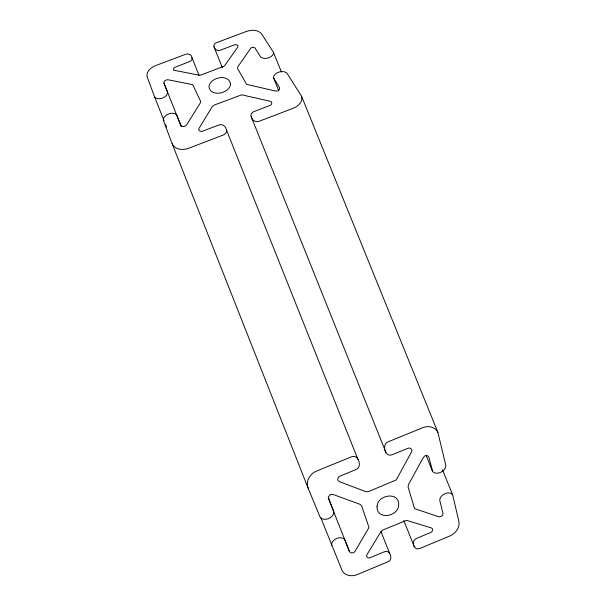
<?xml version="1.0" encoding="UTF-8"?>
<svg xmlns="http://www.w3.org/2000/svg" width="606" height="606" viewBox="0 0 606 606"><rect width="100%" height="100%" fill="white"/><g stroke="black" fill="none" stroke-linecap="round" stroke-linejoin="round"><path stroke-width="0.91" d="M426.2 455.659L432.586 471.445C436.471 476.066 446.463 470.976 445.766 465.113L437.888 432.373L301.583 96.309L286.949 73.174C283.199 69.607 273.935 72.349 273.427 77.598L278.745 90.756M403.77 520.463L414.337 546.832L416.352 548.786L419.708 548.536L449.682 536.045C455.212 533.719 460.06 527.909 458.901 521.63L452.78 495.291C449.925 489.625 439.055 494.95 439.804 500.662L442.925 513.108C443.319 515.35 440.797 517.357 438.676 516.744L414.549 508.616L408.088 486.974L408.399 484.747L423.314 457.522L424.639 456.113A2.318 1.394 -27 0 1 425.965 455.576L427.677 455.757L428.927 457.272L432.586 471.445M437.888 432.373C435.252 426.836 428.041 425.367 422.738 427.692L388.257 441.782C381.416 444.1 384.855 457.689 392.12 454.773L407.989 448.273C410.285 447.039 412.966 449.803 411.459 452.053L396.248 479.922L368.463 491.61L365.88 491.701L339.36 481.618C336.739 480.672 337.534 476.884 339.89 476.157L355.828 469.635C360.115 468.074 360.153 462.628 357.919 459.295L226.364 129.714C225.841 125.912 221.947 123.518 218.463 125.131L202.768 131.123C200.965 132.131 197.654 130.669 199.033 128.351L212.289 106.573L214.229 105.065L241.703 94.816L270.034 101.263C272.677 101.619 272.064 105.065 269.844 105.505L254.209 111.474C252.179 112.171 250.089 114.413 251.179 116.647L385.893 452.311M328.187 497.738L349.427 551.498C350.556 553.816 354.055 553.104 355.161 551.127L368.993 527.47L361.646 505.851L360.123 504.359L333.141 494.473L331.308 494.36A2.341 1.417 -23 0 0 329.975 494.92L328.588 496.738L328.649 498.42L333.679 511.275C335.065 517.569 323.399 522.425 319.983 516.91L308.113 488.103L172.119 143.69L163.325 120.177C163.075 114.64 173.263 110.792 176.778 115.064L180.914 125.366L182.27 126.48L184.019 126.525A2.28 1.136 -20.4 0 0 185.338 126.033L186.618 124.859L200.336 102.944L200.541 101.187L192.738 84.658L168.324 79.803C166.408 79.462 163.522 80.765 163.923 83.045L181.186 126.502M199.01 75.303L192.004 57.714C191.61 54.449 188.163 53.116 185.428 54.373L155.84 65.509C151.242 67.243 145.758 71.531 147.19 77.038L154.689 97.096C158.083 101.028 167.748 97.407 167.597 92.188L163.923 83.045M172.119 143.69C174.892 149.947 183.217 150.424 188.86 148.182L223.114 135.077C225.212 134.335 227.364 132.055 226.364 129.714M281.449 72.016L273.382 52.161L261.625 33.951C257.989 29.391 251.142 29.755 246.134 31.535L216.812 42.564C210.464 44.185 215.903 53.108 220.842 49.987L234.742 44.776L236.757 44.723L238.082 45.882L237.802 47.003L224.425 66.016L201.313 74.917L199.018 75.167L173.649 70.175L173.566 68.539L174.998 67.289L190.519 61.176L191.981 59.464L192.004 57.714M251.179 116.647C251.929 120.442 255.899 122.745 259.436 121.17L293.44 108.156C298.175 106.421 303.076 101.778 301.583 96.309M320.619 517.266L342.004 570.314C344.594 576.018 352.162 576.821 357.366 574.526L387.62 561.913C393.771 560.095 390.211 548.862 384.143 551.877L370.266 557.649C368.38 558.762 365.516 556.77 366.971 554.649L381.007 531.545L382.856 529.992L406.565 520.365L431.313 527.902C433.714 528.758 432.442 532.023 430.487 532.598L416.708 538.333C413.216 539.56 412.391 543.862 414.337 546.832M357.919 459.295C357.063 456.682 353.783 455.773 351.419 456.826L316.68 471.021C310.151 473.536 305.341 481.24 308.113 488.103M273.427 77.598L279.548 87.741L279.578 89.347L278.434 90.491A2.265 1.129 -17.3 0 1 277.139 90.991L275.298 90.998L246.627 84.363L237.597 68.576L237.757 66.872L251.089 47.798L253.119 47.298L254.868 47.791L260.656 56.979C264.269 60.312 273.056 57.668 273.639 52.73M442.577 470.014L452.515 494.564M213.948 46.715L222.402 67.811M380.962 531.598L389.726 553.573M154.689 97.096L164.067 120.829M165.453 124.344L166.491 126.98M349.427 551.498L344.912 539.961C341.625 534.803 330.535 539.446 331.732 545.392M377.068 506.427C376.228 520.198 397.99 517.024 398.665 505.283C399.831 491.254 377.515 494.413 377.068 506.427M230.598 84.287C229.227 93.877 210.077 97.505 208.941 86.347C210.577 76.992 229.129 73.387 230.598 84.287"/></g></svg>
